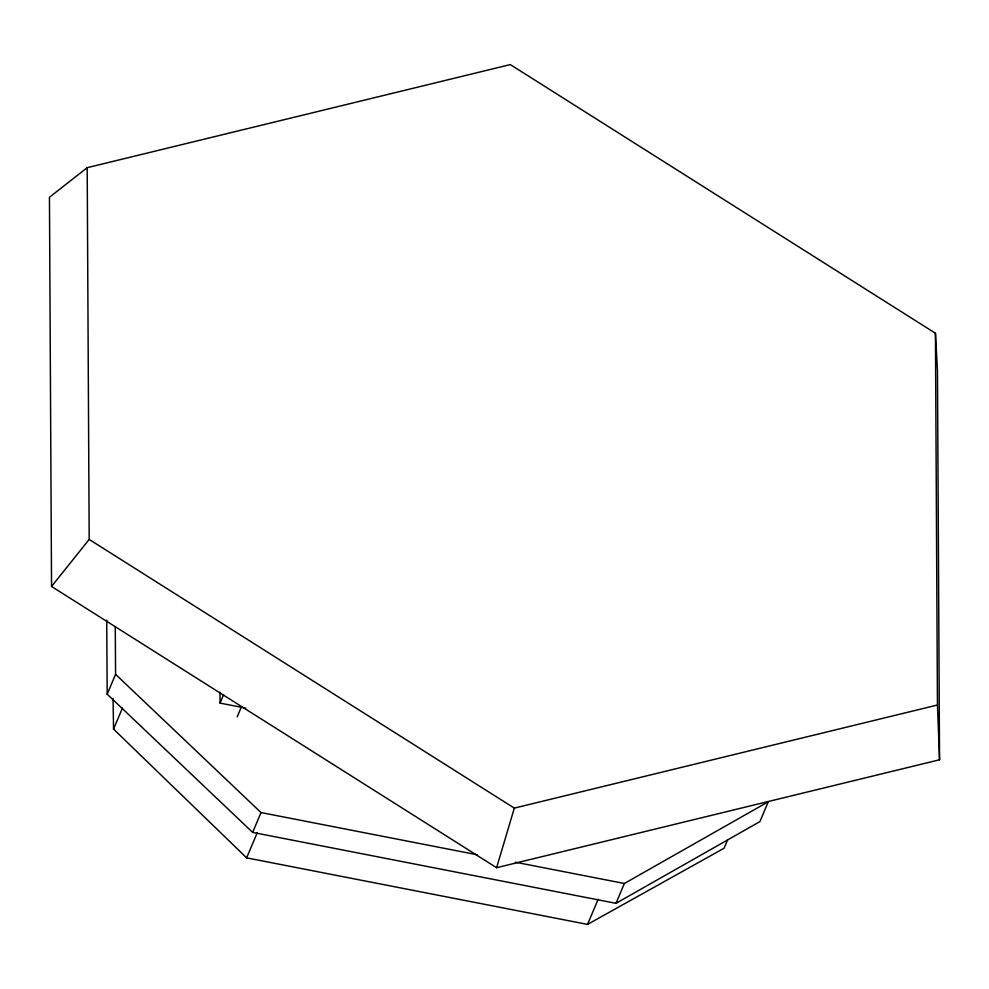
<?xml version="1.0" encoding="UTF-8"?>
<svg xmlns="http://www.w3.org/2000/svg" width="989" height="989" viewBox="0 0 989 989"><rect width="100%" height="100%" fill="white"/><g stroke="black" fill="none" stroke-linecap="round" stroke-linejoin="round"><path stroke-width="1.48" d="M496.602 867.712L514.317 808.112L937.448 705.021L935.446 333.268L510.312 64.594L87.193 167.685L49.45 197.268L51.539 586.452L496.602 867.712L939.55 759.787L937.461 370.615L935.446 333.268M615.986 903.328L624.356 883.486L768.292 801.758L759.911 821.587L615.986 903.328L252.64 832.404L107.195 694.179L115.577 674.337L115.268 626.47M727.583 839.859L724.035 848.253L587.54 924.406L246.632 857.859L113.562 729.091L122.438 708.099M245.791 708.124L220.053 703.105L223.613 694.674M237.199 716.84L241.353 707.011M252.64 832.404L261.022 812.562L115.577 674.337M246.632 857.859L257.276 832.651M587.54 924.406L598.197 899.199M51.539 586.452L89.183 539.438L87.193 167.685M261.022 812.562L477.514 854.817M515.356 862.21L624.356 883.486M89.183 539.438L514.317 808.112M937.448 705.021L939.55 759.787M113.055 698.358L113.562 729.091M219.991 692.288L220.053 703.105M106.713 620.054L107.195 694.179"/></g></svg>
